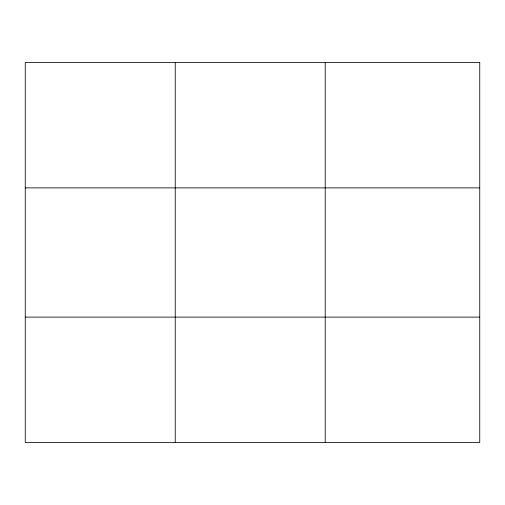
<?xml version="1.0" encoding="UTF-8"?>
<svg xmlns="http://www.w3.org/2000/svg" width="505" height="505" viewBox="0 0 505 505"><rect width="100%" height="100%" fill="white"/><g stroke="black" fill="none" stroke-linecap="round" stroke-linejoin="round"><path stroke-width="0.76" d="M175.235 442.538L175.235 62.462M325.22 442.538L325.22 62.462M25.25 187.885L479.75 187.885M25.25 317.115L479.75 317.115M479.75 62.462L479.75 442.538L25.25 442.538L25.25 62.462L479.75 62.462"/></g></svg>
